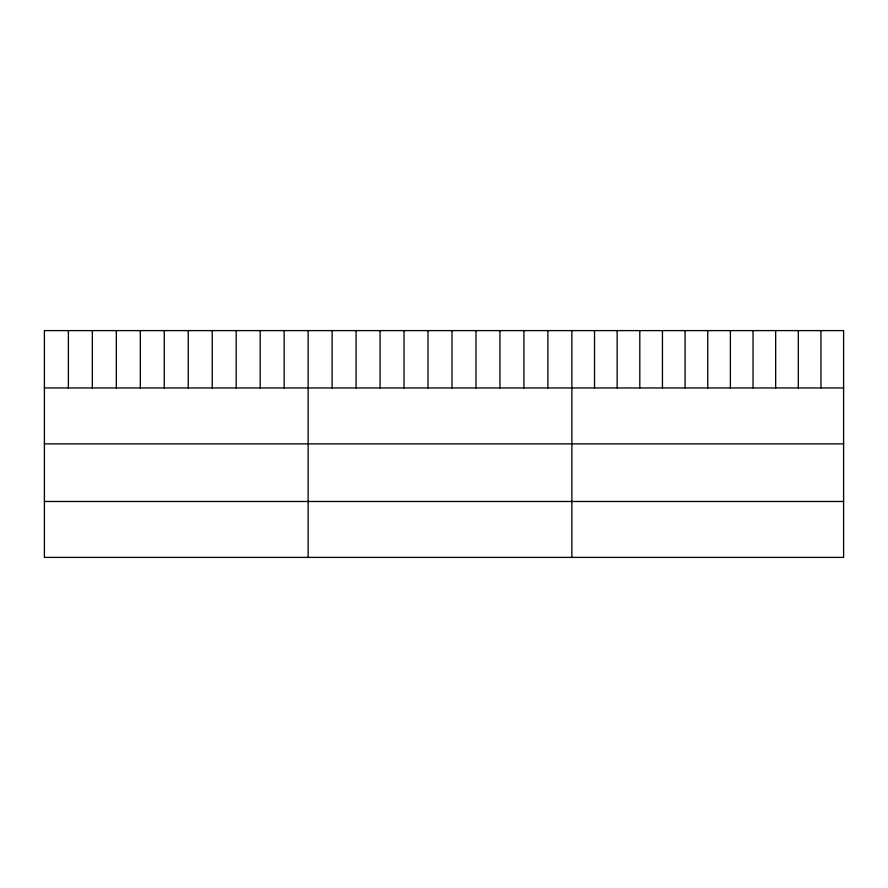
<?xml version="1.0" encoding="UTF-8"?>
<svg xmlns="http://www.w3.org/2000/svg" width="888" height="888" viewBox="0 0 888 888"><rect width="100%" height="100%" fill="white"/><g stroke="black" fill="none" stroke-linecap="round" stroke-linejoin="round"><path stroke-width="1.33" d="M843.6 387.945L843.6 557.398L44.4 557.398L44.4 330.602L843.6 330.602L843.6 387.945L44.4 387.945M44.4 443.867L843.6 443.867M44.4 501.476L843.6 501.476M820.956 330.602L820.956 387.945M798.312 330.602L798.312 387.945M775.668 330.602L775.668 387.945M753.024 330.602L753.024 387.945M730.38 330.602L730.38 387.945M707.736 330.602L707.736 387.945M685.092 330.602L685.092 387.945M662.448 330.602L662.448 387.945M639.804 330.602L639.804 387.945M617.16 330.602L617.16 387.945M594.516 330.602L594.516 387.945M571.872 330.602L571.872 557.398M547.896 330.602L547.896 387.945M523.92 330.602L523.92 387.945M499.944 330.602L499.944 387.945M475.968 330.602L475.968 387.945M451.992 330.602L451.992 387.945M428.016 330.602L428.016 387.945M404.04 330.602L404.04 387.945M380.064 330.602L380.064 387.945M356.088 330.602L356.088 387.945M332.112 330.602L332.112 387.945M308.136 330.602L308.136 557.398M284.16 330.602L284.16 387.945M260.184 330.602L260.184 387.945M236.208 330.602L236.208 387.945M212.232 330.602L212.232 387.945M188.256 330.602L188.256 387.945M164.28 330.602L164.28 387.945M140.304 330.602L140.304 387.945M116.328 330.602L116.328 387.945M92.352 330.602L92.352 387.945M68.376 330.602L68.376 387.945"/></g></svg>
